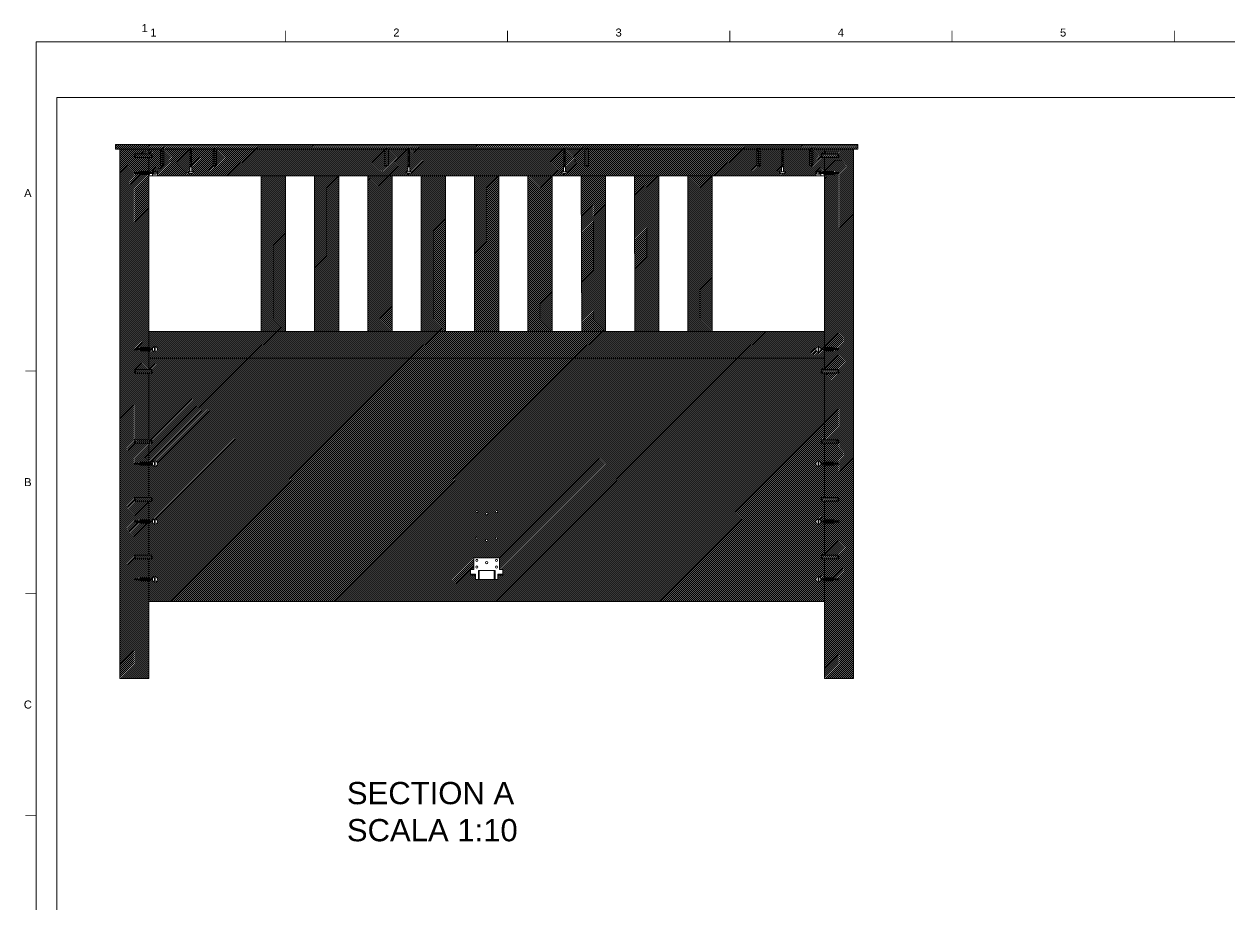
# Paper-space layout 'A721' of a CAD drawing. Header units: centimetres, sheet in millimetres. Extents: x 14 to 580, y 6 to 411.
# Drawn here: x 14.4 to 285.7, y 213.5 to 411.5 of the extents above; entities that cross this region are included whole.
import ezdxf
from ezdxf.enums import TextEntityAlignment as Align

# ---------------------------------------------------------------- set-up
doc = ezdxf.new("R2010")
doc.units = ezdxf.units.CM
for name, color, linetype, lineweight in [('A-DETL-MCUT1', 7, 'Continuous', 18), ('A-ELEV-MBE', 8, 'Continuous', 18), ('A-FURN', 8, 'Continuous', 18), ('A-SECT-MCUT1', 7, 'Continuous', 13), ('G-ANNO-NPLT', 2, 'Continuous', 18), ('G-ANNO-TEXT', 3, 'Continuous', 18), ('G-ANNO-TTLB', 3, 'Continuous', 18)]:
    doc.layers.add(name, color=color, linetype=linetype, lineweight=lineweight)
doc.styles.add('ARIAL', font='arial.ttf')
pattern_1 = [(45, (-1206.0483, 437.87642), (-0.2245064, 0.2245064), [])]

# ---------------------------------------------------------------- blocks, each defined once
blk = doc.blocks.new('12222222')
at = {"layer": 'A-SECT-MCUT1'}
for p, q in [((5575.4, 337.4), (5568.4, 337.4)), ((5568.4, 315.4), (5568.4, 337.4)), ((5575.4, 336.2), (5568.4, 336.2)), ((5569.4, 316.6), (5569.4, 336.2)), ((5569.9, 348.1), (5573.9, 346.9)), ((5569.9, 346.8), (5573.9, 345.7)), ((5569.9, 345.6), (5573.9, 344.4)), ((5569.9, 344.3), (5573.9, 343.2)), ((5569.9, 343.1), (5573.9, 341.9)), ((5569.9, 341.9), (5573.9, 340.7)), ((5569.9, 340.6), (5573.9, 339.4)), ((5569.9, 339.4), (5573.9, 338.2)), ((5573.1, 349.4), (5570.7, 349.4)), ((5571.4, 336.2), (5571.4, 316.6)), ((5572.4, 336.2), (5572.4, 316.6)), ((5574.4, 316.6), (5574.4, 336.2)), ((5575.4, 315.4), (5575.4, 337.4)), ((5575.4, 337.4), (5575.4, 336.2)), ((5567.8, 308.9), (5569.3, 308.9)), ((5567.8, 297.3), (5567.8, 308.9)), ((5569.3, 308.9), (5567.8, 308.9)), ((5575.4, 316.6), (5568.4, 316.6)), ((5575.4, 315.4), (5568.4, 315.4)), ((5569.3, 308.9), (5569.3, 300.9)), ((5569.3, 305.4), (5569.3, 307.9)), ((5574.5, 307.9), (5569.3, 307.9)), ((5574.5, 305.4), (5569.3, 305.4)), ((5569.3, 305.4), (5574.5, 305.4)), ((5574.5, 302.4), (5569.3, 302.4)), ((5570.9, 307.9), (5570.9, 315.4)), ((5572.9, 307.9), (5572.9, 315.4)), ((5574.5, 308.9), (5577.8, 308.9)), ((5574.5, 308.9), (5574.5, 300.9)), ((5574.5, 305.4), (5574.5, 307.9)), ((5575.4, 315.4), (5575.4, 316.6)), ((5577.8, 297.3), (5577.8, 308.9)), ((5577.8, 297.3), (5567.8, 297.3))]:
    blk.add_line(p, q, dxfattribs=at)
for points in [[(5570.7, 349.4), (5570.7, 337.4)], [(5573.1, 337.4), (5573.1, 349.4)]]:
    blk.add_lwpolyline(points, dxfattribs=at)
blk.add_arc((5571.9, 301.4), 2.67, 190.3048, 349.6952, dxfattribs=at)

psp = doc.layouts.new('A721')

# ---------------------------------------------------------------- hatches: boundary and pattern name
at = {"layer": 'A-ELEV-MBE'}
h = psp.add_hatch(dxfattribs=at)
h.set_pattern_fill('ANSI31', color=256, scale=0.1)
h.set_pattern_definition(pattern_1)
h.paths.add_polyline_path([(202, 384.4), (201, 384.4), (194.5, 384.4), (36, 384.4), (35, 384.4), (35, 383.4), (45.1, 383.4), (45.35, 383.55), (45.65, 383.55), (45.9, 383.4), (51.82, 383.4), (51.82, 383.55), (52.09, 383.55), (52.09, 383.4), (56.95, 383.4), (57.2, 383.55), (57.5, 383.55), (57.75, 383.4), (95.6, 383.4), (95.85, 383.55), (96.15, 383.55), (96.4, 383.4), (100.87, 383.4), (100.87, 383.55), (101.14, 383.55), (101.14, 383.4), (135.87, 383.4), (135.87, 383.55), (136.14, 383.55), (136.14, 383.4), (140.6, 383.4), (140.85, 383.55), (141.15, 383.55), (141.4, 383.4), (179.25, 383.4), (179.5, 383.55), (179.8, 383.55), (180.05, 383.4), (184.92, 383.4), (184.92, 383.55), (185.19, 383.55), (185.19, 383.4), (191.1, 383.4), (191.35, 383.55), (191.65, 383.55), (191.9, 383.4), (202, 383.4)])
h = psp.add_hatch(dxfattribs=at)
h.set_pattern_fill('ANSI31', color=256, scale=0.1)
h.set_pattern_definition(pattern_1)
h.paths.add_polyline_path([(42.5, 377.64), (40.45, 377.64), (40.45, 378.34), (42.5, 378.34), (42.5, 381.5), (39.4, 381.5), (39.25, 381.75), (39.25, 382.3), (42.5, 382.3), (42.5, 383.4), (36, 383.4), (36, 330.4), (36, 264.4), (42.5, 264.4), (42.5, 286.31), (40.22, 286.31), (40.28, 286.55), (40.16, 286.55), (40.13, 286.46), (39.76, 286.46), (39.79, 286.55), (39.66, 286.55), (39.64, 286.46), (39.25, 286.46), (39.25, 286.78), (39.48, 286.78), (39.5, 286.86), (39.75, 286.86), (39.75, 286.86), (40.13, 286.86), (40.1, 286.78), (40.23, 286.78), (40.29, 287.01), (42.5, 287.01), (42.5, 291.26), (39.4, 291.26), (39.25, 291.51), (39.25, 292.06), (42.5, 292.06), (42.5, 299.31), (40.22, 299.31), (40.28, 299.55), (40.16, 299.55), (40.13, 299.46), (39.64, 299.46), (39.66, 299.55), (39.54, 299.55), (39.51, 299.46), (39.25, 299.46), (39.25, 299.78), (39.48, 299.78), (39.5, 299.86), (39.75, 299.86), (39.75, 299.86), (40.13, 299.86), (40.1, 299.78), (40.23, 299.78), (40.29, 300.01), (42.5, 300.01), (42.5, 304.26), (39.4, 304.26), (39.25, 304.51), (39.25, 305.06), (42.5, 305.06), (42.5, 312.31), (40.22, 312.31), (40.28, 312.55), (40.16, 312.55), (40.13, 312.46), (39.64, 312.46), (39.66, 312.55), (39.54, 312.55), (39.51, 312.46), (39.25, 312.46), (39.25, 312.78), (39.48, 312.78), (39.5, 312.86), (39.75, 312.86), (39.75, 312.86), (40.13, 312.86), (40.1, 312.78), (40.23, 312.78), (40.29, 313.01), (42.5, 313.01), (42.5, 317.26), (39.4, 317.26), (39.25, 317.51), (39.25, 318.06), (42.5, 318.06), (42.5, 333), (39.4, 333), (39.25, 333.25), (39.25, 333.8), (42.5, 333.8), (42.5, 338.05), (40.22, 338.05), (40.28, 338.28), (40.16, 338.28), (40.13, 338.2), (39.76, 338.2), (39.79, 338.28), (39.66, 338.28), (39.64, 338.2), (39.25, 338.2), (39.25, 338.52), (39.48, 338.52), (39.5, 338.6), (39.75, 338.6), (39.75, 338.6), (40.13, 338.6), (40.1, 338.52), (40.23, 338.52), (40.29, 338.75), (42.5, 338.75)])
h = psp.add_hatch(dxfattribs=at)
h.set_pattern_fill('ANSI31', color=256, scale=0.1)
h.set_pattern_definition(pattern_1)
h.paths.add_polyline_path([(179.25, 383.4), (141.4, 383.4), (141.4, 379.7), (141.15, 379.55), (140.85, 379.55), (140.6, 379.7), (140.6, 383.4), (136.14, 383.4), (136.14, 383.06), (136.14, 381.97), (136.14, 379.6), (136.2, 379.41), (136.2, 378.31), (136.66, 378.31), (136.66, 378.11, -0.133853), (136.06, 377.92), (136.03, 377.92, -0.162936), (135.36, 378.11), (135.36, 378.31), (135.8, 378.31), (135.8, 379.6), (135.87, 379.61), (135.87, 382.26), (135.87, 383.05), (135.87, 383.4), (101.14, 383.4), (101.14, 383.06), (101.14, 381.97), (101.14, 379.6), (101.2, 379.41), (101.2, 378.31), (101.66, 378.31), (101.66, 378.11, -0.133853), (101.06, 377.92), (101.03, 377.92, -0.162936), (100.36, 378.11), (100.36, 378.31), (100.8, 378.31), (100.8, 379.6), (100.87, 379.61), (100.87, 382.26), (100.87, 383.05), (100.87, 383.4), (96.4, 383.4), (96.4, 379.7), (96.15, 379.55), (95.85, 379.55), (95.6, 379.7), (95.6, 383.4), (57.75, 383.4), (57.75, 379.7), (57.5, 379.55), (57.2, 379.55), (56.95, 379.7), (56.95, 383.4), (52.09, 383.4), (52.09, 383.06), (52.09, 381.97), (52.09, 379.6), (52.15, 379.41), (52.15, 378.31), (52.61, 378.31), (52.61, 378.11, -0.133853), (52.01, 377.92), (51.98, 377.92, -0.162936), (51.31, 378.11), (51.31, 378.31), (51.75, 378.31), (51.75, 379.6), (51.82, 379.61), (51.82, 382.26), (51.82, 383.05), (51.82, 383.4), (45.9, 383.4), (45.9, 379.7), (45.65, 379.55), (45.35, 379.55), (45.1, 379.7), (45.1, 383.4), (42.5, 383.4), (42.5, 382.3), (43.1, 382.3), (43.25, 382.05), (43.25, 381.75), (43.1, 381.5), (42.5, 381.5), (42.5, 378.34), (42.65, 378.34), (42.65, 377.89), (43.4, 377.89), (43.65, 377.83), (43.65, 378.25), (43.3, 378.25), (43.3, 378.4), (44.46, 378.4), (44.46, 377.4), (67.75, 377.4), (73.25, 377.4), (79.75, 377.4), (85.25, 377.4), (91.75, 377.4), (97.25, 377.4), (103.75, 377.4), (109.25, 377.4), (115.75, 377.4), (121.25, 377.4), (127.75, 377.4), (133.25, 377.4), (139.75, 377.4), (145.25, 377.4), (151.75, 377.4), (157.25, 377.4), (163.75, 377.4), (169.25, 377.4), (192.54, 377.4), (192.54, 378.4), (193.7, 378.4), (193.7, 378.09), (194.35, 378.09), (194.35, 378.34), (194.5, 378.34), (194.5, 381.5), (193.9, 381.5), (193.75, 381.75), (193.75, 382.05), (193.9, 382.3), (194.5, 382.3), (194.5, 383.4), (191.9, 383.4), (191.9, 379.7), (191.65, 379.55), (191.35, 379.55), (191.1, 379.7), (191.1, 383.4), (185.19, 383.4), (185.19, 383.06), (185.19, 381.97), (185.19, 379.6), (185.25, 379.41), (185.25, 378.31), (185.71, 378.31), (185.71, 378.11, -0.133853), (185.11, 377.92), (185.08, 377.92, -0.162936), (184.41, 378.11), (184.41, 378.31), (184.85, 378.31), (184.85, 379.6), (184.92, 379.61), (184.92, 382.26), (184.92, 383.05), (184.92, 383.4), (180.05, 383.4), (180.05, 379.7), (179.8, 379.55), (179.5, 379.55), (179.25, 379.7)])
h = psp.add_hatch(dxfattribs=at)
h.set_pattern_fill('ANSI31', color=256, scale=0.1)
h.set_pattern_definition(pattern_1)
h.paths.add_polyline_path([(201, 383.4), (194.5, 383.4), (194.5, 382.3), (197.6, 382.3), (197.84, 381.9), (197.6, 381.5), (194.5, 381.5), (194.5, 378.34), (196.91, 378.34), (196.84, 378.1), (196.97, 378.1), (196.99, 378.19), (197.61, 378.19), (197.59, 378.1), (197.75, 378.1), (197.75, 377.87), (197.52, 377.87), (197.5, 377.79), (197.25, 377.79), (197.25, 377.79), (196.75, 377.79), (196.77, 377.87), (196.65, 377.87), (196.55, 377.53), (196.55, 377.64), (194.5, 377.64), (194.5, 338.75), (196.55, 338.75), (196.55, 338.05), (194.5, 338.05), (194.5, 336.4), (194.5, 333.8), (197.6, 333.8), (197.84, 333.4), (197.6, 333), (194.5, 333), (194.5, 330.4), (194.5, 318.06), (197.6, 318.06), (197.84, 317.66), (197.6, 317.26), (194.5, 317.26), (194.5, 313.01), (196.55, 313.01), (196.55, 312.31), (194.5, 312.31), (194.5, 305.06), (197.6, 305.06), (197.84, 304.66), (197.6, 304.26), (194.5, 304.26), (194.5, 300.01), (196.55, 300.01), (196.55, 299.31), (194.5, 299.31), (194.5, 292.06), (197.6, 292.06), (197.84, 291.66), (197.6, 291.26), (194.5, 291.26), (194.5, 287.01), (196.55, 287.01), (196.55, 286.31), (194.5, 286.31), (194.5, 264.4), (201, 264.4), (201, 330.4)])
h = psp.add_hatch(dxfattribs=at)
h.set_pattern_fill('ANSI31', color=256, scale=0.1)
h.set_pattern_definition(pattern_1)
h.paths.add_polyline_path([(43.25, 381.75), (43.1, 381.5), (43.1, 382.3), (43.25, 382.05)], flags=17)
h = psp.add_hatch(dxfattribs=at)
h.set_pattern_fill('ANSI31', color=256, scale=0.1)
h.set_pattern_definition(pattern_1)
h.paths.add_polyline_path([(44.46, 378.4), (43.3, 378.4), (43.3, 378.25), (44.1, 378.25)], flags=17)
h = psp.add_hatch(dxfattribs=at)
h.set_pattern_fill('ANSI31', color=256, scale=0.1)
h.set_pattern_definition(pattern_1)
h.paths.add_polyline_path([(73.25, 377.4), (67.75, 377.4), (67.75, 342.4), (73.25, 342.4)])
h = psp.add_hatch(dxfattribs=at)
h.set_pattern_fill('ANSI31', color=256, scale=0.1)
h.set_pattern_definition(pattern_1)
h.paths.add_polyline_path([(85.25, 377.4), (79.75, 377.4), (79.75, 342.4), (85.25, 342.4)])
h = psp.add_hatch(dxfattribs=at)
h.set_pattern_fill('ANSI31', color=256, scale=0.1)
h.set_pattern_definition(pattern_1)
h.paths.add_polyline_path([(97.25, 377.4), (91.75, 377.4), (91.75, 342.4), (97.25, 342.4)])
h = psp.add_hatch(dxfattribs=at)
h.set_pattern_fill('ANSI31', color=256, scale=0.1)
h.set_pattern_definition(pattern_1)
h.paths.add_polyline_path([(109.25, 377.4), (103.75, 377.4), (103.75, 342.4), (109.25, 342.4)])
h = psp.add_hatch(dxfattribs=at)
h.set_pattern_fill('ANSI31', color=256, scale=0.1)
h.set_pattern_definition(pattern_1)
h.paths.add_polyline_path([(121.25, 377.4), (115.75, 377.4), (115.75, 342.4), (121.25, 342.4)])
h = psp.add_hatch(dxfattribs=at)
h.set_pattern_fill('ANSI31', color=256, scale=0.1)
h.set_pattern_definition(pattern_1)
h.paths.add_polyline_path([(133.25, 377.4), (127.75, 377.4), (127.75, 342.4), (129.79, 342.4), (133.25, 342.4)])
h = psp.add_hatch(dxfattribs=at)
h.set_pattern_fill('ANSI31', color=256, scale=0.1)
h.set_pattern_definition(pattern_1)
h.paths.add_polyline_path([(145.25, 377.4), (139.75, 377.4), (139.88, 342.4), (145.25, 342.4)])
h = psp.add_hatch(dxfattribs=at)
h.set_pattern_fill('ANSI31', color=256, scale=0.1)
h.set_pattern_definition(pattern_1)
h.paths.add_polyline_path([(157.25, 377.4), (151.75, 377.4), (151.86, 342.4), (157.25, 342.4)])
h = psp.add_hatch(dxfattribs=at)
h.set_pattern_fill('ANSI31', color=256, scale=0.1)
h.set_pattern_definition(pattern_1)
h.paths.add_polyline_path([(169.25, 377.4), (163.75, 377.4), (163.75, 342.4), (169.25, 342.4)])
h = psp.add_hatch(dxfattribs=at)
h.set_pattern_fill('ANSI31', color=256, scale=0.1)
h.set_pattern_definition(pattern_1)
h.paths.add_polyline_path([(192.54, 378.4), (193.7, 378.4), (193.7, 378.25), (192.9, 378.25)], flags=17)
h = psp.add_hatch(dxfattribs=at)
h.set_pattern_fill('ANSI31', color=256, scale=0.1)
h.set_pattern_definition(pattern_1)
h.paths.add_polyline_path([(194.5, 342.4), (129.79, 342.4), (127.75, 342.4), (52.63, 342.4), (42.5, 342.4), (42.5, 338.75), (42.65, 338.75), (42.65, 338.5), (43.3, 338.5, -0.916908), (44.45, 338.4, -0.916908), (43.3, 338.3), (42.65, 338.3), (42.65, 338.05), (42.5, 338.05), (42.5, 336.4), (194.5, 336.4), (194.5, 338.05), (194.35, 338.05), (194.35, 338.3), (193.7, 338.3, -0.916908), (192.55, 338.4, -0.916908), (193.7, 338.5), (194.35, 338.5), (194.35, 338.75), (194.5, 338.75)])
h = psp.add_hatch(dxfattribs=at)
h.set_pattern_fill('ANSI31', color=256, scale=0.1)
h.set_pattern_definition(pattern_1)
h.paths.add_polyline_path([(194.5, 304.26), (193.9, 304.26), (193.75, 304.51), (193.75, 304.81), (193.9, 305.06), (194.5, 305.06), (194.5, 312.31), (194.35, 312.31), (194.35, 312.56), (193.7, 312.56, -0.916908), (192.55, 312.66, -0.916908), (193.7, 312.76), (194.35, 312.76), (194.35, 313.01), (194.5, 313.01), (194.5, 317.26), (193.9, 317.26), (193.75, 317.51), (193.75, 317.81), (193.9, 318.06), (194.5, 318.06), (194.5, 330.4), (194.5, 333), (193.9, 333), (193.75, 333.25), (193.75, 333.55), (193.9, 333.8), (194.5, 333.8), (194.5, 336.4), (42.5, 336.4), (42.5, 333.8), (43.1, 333.8), (43.25, 333.55), (43.25, 333.25), (43.1, 333), (42.5, 333), (42.5, 318.06), (43.1, 318.06), (43.25, 317.81), (43.25, 317.51), (43.1, 317.26), (42.5, 317.26), (42.5, 313.01), (42.65, 313.01), (42.65, 312.76), (43.3, 312.76, -0.916908), (44.45, 312.66, -0.916908), (43.3, 312.56), (42.65, 312.56), (42.65, 312.31), (42.5, 312.31), (42.5, 305.06), (43.1, 305.06), (43.25, 304.81), (43.25, 304.51), (43.1, 304.26), (42.5, 304.26), (42.5, 300.01), (42.65, 300.01), (42.65, 299.76), (43.3, 299.76, -0.916908), (44.45, 299.66, -0.916908), (43.3, 299.56), (42.65, 299.56), (42.65, 299.31), (42.5, 299.31), (42.5, 292.06), (43.1, 292.06), (43.25, 291.81), (43.25, 291.51), (43.1, 291.26), (42.5, 291.26), (42.5, 287.01), (42.65, 287.01), (42.65, 286.76), (43.3, 286.76, -0.916908), (44.45, 286.66, -0.916908), (43.3, 286.56), (42.65, 286.56), (42.65, 286.31), (42.5, 286.31), (42.5, 281.66), (194.5, 281.66), (194.5, 286.31), (194.35, 286.31), (194.35, 286.56), (193.7, 286.56, -0.916908), (192.55, 286.66, -0.916908), (193.7, 286.76), (194.35, 286.76), (194.35, 287.01), (194.5, 287.01), (194.5, 291.26), (193.9, 291.26), (193.75, 291.51), (193.75, 291.81), (193.9, 292.06), (194.5, 292.06), (194.5, 299.31), (194.35, 299.31), (194.35, 299.56), (193.7, 299.56, -0.916908), (192.55, 299.66, -0.916908), (193.7, 299.76), (194.35, 299.76), (194.35, 300.01), (194.5, 300.01)])
h.paths.add_polyline_path([(116.54, 301.91, -1), (116.04, 301.91, -1)], flags=16)
h.paths.add_polyline_path([(116.54, 295.91, -1), (116.04, 295.91, -1)], flags=16)
h.paths.add_polyline_path([(115.58, 291.47), (121.42, 291.47), (121.42, 288.87), (122.15, 288.87), (122.15, 287.62), (121.11, 287.62), (121.11, 287.83), (121, 287.83), (121, 286.66), (116, 286.66), (116, 287.83), (115.9, 287.83), (115.9, 287.62), (114.86, 287.62), (114.86, 288.87), (115.58, 288.87)], flags=16)
h.paths.add_polyline_path([(116.54, 290.91, -1), (116.04, 290.91, -1)], flags=0)
h.paths.add_polyline_path([(116.54, 289.43, -1), (116.04, 289.43, -1)], flags=0)
h.paths.add_polyline_path([(118.75, 301.43, -1), (118.25, 301.43, -1)], flags=16)
h.paths.add_polyline_path([(118.75, 295.43, -1), (118.25, 295.43, -1)], flags=16)
h.paths.add_polyline_path([(118.75, 290.43, -1), (118.25, 290.43, -1)], flags=0)
h.paths.add_polyline_path([(120.97, 301.91, -1), (120.47, 301.91, -1)], flags=16)
h.paths.add_polyline_path([(120.97, 295.91, -1), (120.47, 295.91, -1)], flags=16)
h.paths.add_polyline_path([(120.97, 290.91, -1), (120.47, 290.91, -1)], flags=0)
h.paths.add_polyline_path([(120.97, 289.43, -1), (120.47, 289.43, -1)], flags=0)
h = psp.add_hatch(dxfattribs=at)
h.set_pattern_fill('ANSI31', color=256, scale=0.1)
h.set_pattern_definition(pattern_1)
h.paths.add_polyline_path([(193.75, 333.25), (193.75, 333.8), (193.9, 333.8), (193.9, 333)], flags=17)
h = psp.add_hatch(dxfattribs=at)
h.set_pattern_fill('ANSI31', color=256, scale=0.1)
h.set_pattern_definition(pattern_1)
h.paths.add_polyline_path([(193.9, 318.06), (193.9, 317.26), (193.75, 317.51), (193.75, 318.06)], flags=17)
h = psp.add_hatch(dxfattribs=at)
h.set_pattern_fill('ANSI31', color=256, scale=0.1)
h.set_pattern_definition(pattern_1)
h.paths.add_polyline_path([(193.9, 305.06), (193.9, 304.26), (193.75, 304.51), (193.75, 305.06)], flags=17)
h = psp.add_hatch(dxfattribs=at)
h.set_pattern_fill('ANSI31', color=256, scale=0.1)
h.set_pattern_definition(pattern_1)
h.paths.add_polyline_path([(193.9, 292.06), (193.9, 291.26), (193.75, 291.51), (193.75, 292.06)], flags=17)
at = {"layer": 'A-SECT-MCUT1'}
h = psp.add_hatch(dxfattribs=at)
h.set_pattern_fill('ANSI31', color=256, scale=0.1, angle=90)
h.set_pattern_definition([(135, (48.12288, -367.11163), (-0.2245064, -0.2245064), [])])
h.paths.add_polyline_path([(45.1, 379.7), (45.9, 379.7), (45.9, 383.4), (45.1, 383.4)])
h = psp.add_hatch(dxfattribs=at)
h.set_pattern_fill('ANSI31', color=256, scale=0.1, angle=90)
h.set_pattern_definition([(135, (59.97288, -367.11163), (-0.2245064, -0.2245064), [])])
h.paths.add_polyline_path([(56.95, 379.7), (57.75, 379.7), (57.75, 383.4), (56.95, 383.4)])
h = psp.add_hatch(dxfattribs=at)
h.set_pattern_fill('ANSI31', color=256, scale=0.1, angle=90)
h.set_pattern_definition([(135, (98.62288, -367.11163), (-0.2245064, -0.2245064), [])])
h.paths.add_polyline_path([(95.6, 379.7), (96.4, 379.7), (96.4, 383.4), (95.6, 383.4)])
h = psp.add_hatch(dxfattribs=at)
h.set_pattern_fill('ANSI31', color=256, scale=0.1, angle=90)
h.set_pattern_definition([(135, (143.62288, -367.11163), (-0.2245064, -0.2245064), [])])
h.paths.add_polyline_path([(140.6, 379.7), (141.4, 379.7), (141.4, 383.4), (140.6, 383.4)])
h = psp.add_hatch(dxfattribs=at)
h.set_pattern_fill('ANSI31', color=256, scale=0.1, angle=90)
h.set_pattern_definition([(135, (182.27288, -367.11163), (-0.2245064, -0.2245064), [])])
h.paths.add_polyline_path([(179.25, 379.7), (180.05, 379.7), (180.05, 383.4), (179.25, 383.4)])
h = psp.add_hatch(dxfattribs=at)
h.set_pattern_fill('ANSI31', color=256, scale=0.1, angle=90)
h.set_pattern_definition([(135, (194.12288, -367.11163), (-0.2245064, -0.2245064), [])])
h.paths.add_polyline_path([(191.1, 379.7), (191.9, 379.7), (191.9, 383.4), (191.1, 383.4)])
h = psp.add_hatch(dxfattribs=at)
h.set_pattern_fill('ANSI31', color=256, scale=0.1)
h.set_pattern_definition([(45, (-707.41068, 379.27793), (-0.2245064, 0.2245064), [])])
h.paths.add_polyline_path([(39.4, 382.3), (39.4, 381.5), (43.1, 381.5), (43.1, 382.3)])
h = psp.add_hatch(dxfattribs=at)
h.set_pattern_fill('ANSI31', color=256, scale=0.1)
h.set_pattern_definition([(45, (-948.91068, 379.27793), (-0.2245064, 0.2245064), [])])
h.paths.add_polyline_path([(193.9, 382.3), (193.9, 381.5), (197.6, 381.5), (197.6, 382.3)])
h = psp.add_hatch(dxfattribs=at)
h.set_pattern_fill('ANSI31', color=256, scale=0.1)
h.set_pattern_definition([(45, (-707.41068, 330.77793), (-0.2245064, 0.2245064), [])])
h.paths.add_polyline_path([(39.4, 333.8), (39.4, 333), (43.1, 333), (43.1, 333.8)])
h = psp.add_hatch(dxfattribs=at)
h.set_pattern_fill('ANSI31', color=256, scale=0.1)
h.set_pattern_definition([(45, (-948.91068, 330.77793), (-0.2245064, 0.2245064), [])])
h.paths.add_polyline_path([(193.9, 333.8), (193.9, 333), (197.6, 333), (197.6, 333.8)])
h = psp.add_hatch(dxfattribs=at)
h.set_pattern_fill('ANSI31', color=256, scale=0.1)
h.set_pattern_definition([(45, (-707.41068, 315.04163), (-0.2245064, 0.2245064), [])])
h.paths.add_polyline_path([(39.4, 318.06), (39.4, 317.26), (43.1, 317.26), (43.1, 318.06)])
h = psp.add_hatch(dxfattribs=at)
h.set_pattern_fill('ANSI31', color=256, scale=0.1)
h.set_pattern_definition([(45, (-948.91068, 315.04163), (-0.2245064, 0.2245064), [])])
h.paths.add_polyline_path([(193.9, 318.06), (193.9, 317.26), (197.6, 317.26), (197.6, 318.06)])
h = psp.add_hatch(dxfattribs=at)
h.set_pattern_fill('ANSI31', color=256, scale=0.1)
h.set_pattern_definition([(45, (-707.41068, 302.04163), (-0.2245064, 0.2245064), [])])
h.paths.add_polyline_path([(39.4, 305.06), (39.4, 304.26), (43.1, 304.26), (43.1, 305.06)])
h = psp.add_hatch(dxfattribs=at)
h.set_pattern_fill('ANSI31', color=256, scale=0.1)
h.set_pattern_definition([(45, (-948.91068, 302.04163), (-0.2245064, 0.2245064), [])])
h.paths.add_polyline_path([(193.9, 305.06), (193.9, 304.26), (197.6, 304.26), (197.6, 305.06)])
h = psp.add_hatch(dxfattribs=at)
h.set_pattern_fill('ANSI31', color=256, scale=0.1)
h.set_pattern_definition([(45, (-707.41068, 289.04163), (-0.2245064, 0.2245064), [])])
h.paths.add_polyline_path([(39.4, 292.06), (39.4, 291.26), (43.1, 291.26), (43.1, 292.06)])
h = psp.add_hatch(dxfattribs=at)
h.set_pattern_fill('ANSI31', color=256, scale=0.1)
h.set_pattern_definition([(45, (-948.91068, 289.04163), (-0.2245064, 0.2245064), [])])
h.paths.add_polyline_path([(193.9, 292.06), (193.9, 291.26), (197.6, 291.26), (197.6, 292.06)])

# ---------------------------------------------------------------- linework, layer by layer
at = {"layer": 'A-DETL-MCUT1'}
for centre in [(116.29, 301.91), (118.5, 301.43), (120.72, 301.91), (116.29, 295.91), (118.5, 295.43), (120.72, 295.91)]:
    psp.add_circle(centre, 0.25, dxfattribs=at)
at = {"layer": 'A-ELEV-MBE'}
for p, q in [((36, 384.4), (35, 384.4)), ((35, 384.4), (35, 383.4)), ((35, 383.4), (45.1, 383.4)), ((194.5, 384.4), (36, 384.4)), ((36, 383.4), (36, 330.4)), ((42.5, 383.4), (42.5, 382.3)), ((45.9, 383.4), (51.82, 383.4)), ((56.95, 383.4), (52.09, 383.4)), ((95.6, 383.4), (57.75, 383.4)), ((100.87, 383.4), (96.4, 383.4)), ((135.87, 383.4), (101.14, 383.4)), ((140.6, 383.4), (136.14, 383.4)), ((179.25, 383.4), (141.4, 383.4)), ((184.92, 383.4), (180.05, 383.4)), ((191.1, 383.4), (185.19, 383.4)), ((202, 383.4), (191.9, 383.4)), ((194.5, 384.4), (201, 384.4)), ((194.5, 382.3), (194.5, 383.4)), ((202, 384.4), (201, 384.4)), ((201, 383.4), (201, 330.4)), ((202, 383.4), (202, 384.4)), ((42.5, 381.5), (42.5, 378.34)), ((194.5, 378.34), (194.5, 381.5)), ((42.5, 377.64), (42.5, 338.75)), ((42.5, 377.4), (67.75, 377.4)), ((67.75, 377.4), (67.75, 342.4)), ((67.75, 377.4), (73.25, 377.4)), ((73.25, 377.4), (73.25, 342.4)), ((73.25, 377.4), (79.75, 377.4)), ((79.75, 377.4), (79.75, 342.4)), ((79.75, 377.4), (85.25, 377.4)), ((85.25, 377.4), (85.25, 342.4)), ((85.25, 377.4), (91.75, 377.4)), ((91.75, 377.4), (91.75, 342.4)), ((91.75, 377.4), (97.25, 377.4)), ((97.25, 377.4), (97.25, 342.4)), ((97.25, 377.4), (103.75, 377.4)), ((103.75, 377.4), (103.75, 342.4)), ((103.75, 377.4), (109.25, 377.4)), ((109.25, 377.4), (109.25, 342.4)), ((109.25, 377.4), (115.75, 377.4)), ((115.75, 377.4), (115.75, 342.4)), ((115.75, 377.4), (121.25, 377.4)), ((121.25, 377.4), (121.25, 342.4)), ((121.25, 377.4), (127.75, 377.4)), ((127.75, 377.4), (127.75, 342.4)), ((127.75, 377.4), (133.25, 377.4)), ((133.25, 377.4), (133.25, 342.4)), ((133.25, 377.4), (139.75, 377.4)), ((139.75, 377.4), (139.88, 342.4)), ((139.75, 377.4), (145.25, 377.4)), ((145.25, 377.4), (145.25, 342.4)), ((145.25, 377.4), (151.75, 377.4)), ((151.75, 377.4), (151.86, 342.4)), ((151.75, 377.4), (157.25, 377.4)), ((157.25, 377.4), (157.25, 342.4)), ((157.25, 377.4), (163.75, 377.4)), ((163.75, 377.4), (163.75, 342.4)), ((163.75, 377.4), (169.25, 377.4)), ((169.25, 377.4), (169.25, 342.4)), ((169.25, 377.4), (194.5, 377.4)), ((194.5, 338.75), (194.5, 377.64)), ((42.5, 342.4), (52.63, 342.4)), ((52.63, 342.4), (129.79, 342.4)), ((129.79, 342.4), (194.5, 342.4)), ((42.5, 338.05), (42.5, 333.8)), ((42.5, 336.4), (194.5, 336.4)), ((194.5, 333.8), (194.5, 338.05)), ((42.5, 333), (42.5, 318.06)), ((194.5, 330.4), (194.5, 333)), ((36, 330.4), (36, 264.4)), ((194.5, 330.4), (194.5, 318.06)), ((201, 330.4), (201, 264.4)), ((42.5, 317.26), (42.5, 313.01)), ((194.5, 317.26), (194.5, 313.01)), ((42.5, 312.31), (42.5, 305.06)), ((194.5, 312.31), (194.5, 305.06)), ((42.5, 304.26), (42.5, 300.01)), ((194.5, 304.26), (194.5, 300.01)), ((42.5, 299.31), (42.5, 292.06)), ((194.5, 299.31), (194.5, 292.06)), ((42.5, 291.26), (42.5, 287.01)), ((194.5, 291.26), (194.5, 287.01)), ((42.5, 264.4), (42.5, 286.31)), ((194.5, 286.31), (194.5, 264.4)), ((194.5, 281.66), (42.5, 281.66)), ((36, 264.4), (42.5, 264.4)), ((201, 264.4), (194.5, 264.4))]:
    psp.add_line(p, q, dxfattribs=at)
at = {"layer": 'A-FURN'}
for p, q in [((43.29, 338.4), (43.29, 338.4)), ((43.29, 312.66), (43.29, 312.66)), ((193.71, 312.66), (193.71, 312.66)), ((43.29, 299.66), (43.29, 299.66)), ((193.71, 299.66), (193.71, 299.66)), ((43.29, 286.66), (43.29, 286.66)), ((193.71, 286.66), (193.71, 286.66))]:
    psp.add_line(p, q, dxfattribs=at)
at = {"layer": 'A-SECT-MCUT1'}
for p, q in [((45.1, 383.4), (45.35, 383.55)), ((45.1, 379.7), (45.1, 383.4)), ((45.1, 383.4), (45.9, 383.4)), ((45.65, 383.55), (45.35, 383.55)), ((45.65, 383.55), (45.9, 383.4)), ((45.9, 379.7), (45.9, 383.4)), ((51.75, 383.26), (52.15, 383.28)), ((51.75, 383.05), (52.15, 383.07)), ((51.75, 383.05), (52.15, 383.07)), ((51.75, 382.83), (52.15, 382.85)), ((51.75, 382.62), (52.15, 382.64)), ((51.82, 383.05), (51.82, 383.55)), ((52.09, 383.55), (51.82, 383.55)), ((51.82, 381.97), (51.82, 383.05)), ((52.09, 383.06), (52.09, 383.55)), ((52.09, 381.97), (52.09, 383.06)), ((56.95, 383.4), (57.2, 383.55)), ((56.95, 379.7), (56.95, 383.4)), ((56.95, 383.4), (57.75, 383.4)), ((57.5, 383.55), (57.2, 383.55)), ((57.5, 383.55), (57.75, 383.4)), ((57.75, 379.7), (57.75, 383.4)), ((95.6, 383.4), (95.85, 383.55)), ((95.6, 379.7), (95.6, 383.4)), ((95.6, 383.4), (96.4, 383.4)), ((96.15, 383.55), (95.85, 383.55)), ((96.15, 383.55), (96.4, 383.4)), ((96.4, 379.7), (96.4, 383.4)), ((100.8, 383.26), (101.2, 383.28)), ((100.8, 383.05), (101.2, 383.07)), ((100.8, 383.05), (101.2, 383.07)), ((100.8, 382.83), (101.2, 382.85)), ((100.8, 382.62), (101.2, 382.64)), ((100.87, 383.05), (100.87, 383.55)), ((101.14, 383.55), (100.87, 383.55)), ((100.87, 381.97), (100.87, 383.05)), ((101.14, 383.06), (101.14, 383.55)), ((101.14, 381.97), (101.14, 383.06)), ((135.8, 383.26), (136.2, 383.28)), ((135.8, 383.05), (136.2, 383.07)), ((135.8, 383.05), (136.2, 383.07)), ((135.8, 382.83), (136.2, 382.85)), ((135.8, 382.62), (136.2, 382.64)), ((135.87, 383.05), (135.87, 383.55)), ((136.14, 383.55), (135.87, 383.55)), ((135.87, 381.97), (135.87, 383.05)), ((136.14, 383.06), (136.14, 383.55)), ((136.14, 381.97), (136.14, 383.06)), ((140.6, 383.4), (140.85, 383.55)), ((140.6, 383.4), (141.4, 383.4)), ((140.6, 379.7), (140.6, 383.4)), ((140.85, 383.55), (141.15, 383.55)), ((141.15, 383.55), (141.4, 383.4)), ((141.4, 379.7), (141.4, 383.4)), ((179.25, 383.4), (179.5, 383.55)), ((179.25, 379.7), (179.25, 383.4)), ((179.25, 383.4), (180.05, 383.4)), ((179.8, 383.55), (179.5, 383.55)), ((179.8, 383.55), (180.05, 383.4)), ((180.05, 379.7), (180.05, 383.4)), ((184.85, 383.26), (185.25, 383.28)), ((184.85, 383.05), (185.25, 383.07)), ((184.85, 383.05), (185.25, 383.07)), ((184.85, 382.83), (185.25, 382.85)), ((184.85, 382.62), (185.25, 382.64)), ((184.92, 383.05), (184.92, 383.55)), ((185.19, 383.55), (184.92, 383.55)), ((184.92, 381.97), (184.92, 383.05)), ((185.19, 383.06), (185.19, 383.55)), ((185.19, 381.97), (185.19, 383.06)), ((191.1, 383.4), (191.35, 383.55)), ((191.1, 379.7), (191.1, 383.4)), ((191.1, 383.4), (191.9, 383.4)), ((191.65, 383.55), (191.35, 383.55)), ((191.65, 383.55), (191.9, 383.4)), ((191.9, 379.7), (191.9, 383.4)), ((39.25, 382.05), (39.4, 382.3)), ((39.25, 382.05), (39.25, 381.75)), ((39.25, 381.75), (39.4, 381.5)), ((39.4, 382.3), (39.4, 381.5)), ((39.4, 382.3), (43.1, 382.3)), ((39.4, 381.5), (43.1, 381.5)), ((43.1, 382.3), (43.1, 381.5)), ((43.1, 382.3), (43.25, 382.05)), ((43.25, 381.75), (43.1, 381.5)), ((43.25, 381.75), (43.25, 382.05)), ((51.75, 382.4), (52.15, 382.42)), ((51.75, 382.19), (52.15, 382.21)), ((51.75, 381.97), (52.15, 381.99)), ((51.75, 381.75), (52.15, 381.77)), ((51.75, 381.54), (52.15, 381.56)), ((51.75, 381.32), (52.15, 381.34)), ((51.75, 381.11), (52.15, 381.13)), ((51.75, 380.89), (52.15, 380.91)), ((51.75, 380.68), (52.15, 380.7)), ((51.75, 380.68), (52.15, 380.7)), ((51.75, 380.46), (52.15, 380.49)), ((51.75, 380.25), (52.15, 380.27)), ((51.75, 380.03), (52.15, 380.06)), ((51.75, 379.82), (52.15, 379.84)), ((51.82, 379.6), (51.82, 382.26)), ((52.09, 379.6), (52.09, 382.26)), ((100.8, 382.4), (101.2, 382.42)), ((100.8, 382.19), (101.2, 382.21)), ((100.8, 381.97), (101.2, 381.99)), ((100.8, 381.75), (101.2, 381.77)), ((100.8, 381.54), (101.2, 381.56)), ((100.8, 381.32), (101.2, 381.34)), ((100.8, 381.11), (101.2, 381.13)), ((100.8, 380.89), (101.2, 380.91)), ((100.8, 380.68), (101.2, 380.7)), ((100.8, 380.68), (101.2, 380.7)), ((100.8, 380.46), (101.2, 380.49)), ((100.8, 380.25), (101.2, 380.27)), ((100.8, 380.03), (101.2, 380.06)), ((100.8, 379.82), (101.2, 379.84)), ((100.87, 379.6), (100.87, 382.26)), ((101.14, 379.6), (101.14, 382.26)), ((135.8, 382.4), (136.2, 382.42)), ((135.8, 382.19), (136.2, 382.21)), ((135.8, 381.97), (136.2, 381.99)), ((135.8, 381.75), (136.2, 381.77)), ((135.8, 381.54), (136.2, 381.56)), ((135.8, 381.32), (136.2, 381.34)), ((135.8, 381.11), (136.2, 381.13)), ((135.8, 380.89), (136.2, 380.91)), ((135.8, 380.68), (136.2, 380.7)), ((135.8, 380.68), (136.2, 380.7)), ((135.8, 380.46), (136.2, 380.49)), ((135.8, 380.25), (136.2, 380.27)), ((135.8, 380.03), (136.2, 380.06)), ((135.8, 379.82), (136.2, 379.84)), ((135.87, 379.6), (135.87, 382.26)), ((136.14, 379.6), (136.14, 382.26)), ((184.85, 382.4), (185.25, 382.42)), ((184.85, 382.19), (185.25, 382.21)), ((184.85, 381.97), (185.25, 381.99)), ((184.85, 381.75), (185.25, 381.77)), ((184.85, 381.54), (185.25, 381.56)), ((184.85, 381.32), (185.25, 381.34)), ((184.85, 381.11), (185.25, 381.13)), ((184.85, 380.89), (185.25, 380.91)), ((184.85, 380.68), (185.25, 380.7)), ((184.85, 380.68), (185.25, 380.7)), ((184.85, 380.46), (185.25, 380.49)), ((184.85, 380.25), (185.25, 380.27)), ((184.85, 380.03), (185.25, 380.06)), ((184.85, 379.82), (185.25, 379.84)), ((184.92, 379.6), (184.92, 382.26)), ((185.19, 379.6), (185.19, 382.26)), ((193.9, 382.3), (193.75, 382.05)), ((193.75, 381.75), (193.75, 382.05)), ((193.75, 381.75), (193.9, 381.5)), ((193.9, 382.3), (193.9, 381.5)), ((197.6, 382.3), (193.9, 382.3)), ((197.6, 381.5), (193.9, 381.5)), ((197.6, 382.3), (197.6, 381.5)), ((197.75, 382.05), (197.6, 382.3)), ((197.75, 381.75), (197.6, 381.5)), ((197.75, 382.05), (197.75, 381.75)), ((40.45, 378.34), (40.45, 377.99)), ((45.1, 379.7), (45.9, 379.7)), ((45.35, 379.55), (45.1, 379.7)), ((45.35, 379.55), (45.65, 379.55)), ((45.65, 379.55), (45.9, 379.7)), ((51.75, 379.6), (52.15, 379.63)), ((51.82, 379.6), (51.75, 379.41)), ((51.75, 378.31), (51.75, 379.41)), ((51.75, 379.41), (52.15, 379.41)), ((52.15, 379.41), (52.09, 379.6)), ((52.15, 378.31), (52.15, 379.41)), ((52.61, 378.31), (52.61, 378.11)), ((56.95, 379.7), (57.75, 379.7)), ((57.2, 379.55), (56.95, 379.7)), ((57.2, 379.55), (57.5, 379.55)), ((57.5, 379.55), (57.75, 379.7)), ((95.6, 379.7), (96.4, 379.7)), ((95.85, 379.55), (95.6, 379.7)), ((95.85, 379.55), (96.15, 379.55)), ((96.15, 379.55), (96.4, 379.7)), ((100.8, 379.6), (101.2, 379.63)), ((100.87, 379.6), (100.8, 379.41)), ((100.8, 378.31), (100.8, 379.41)), ((100.8, 379.41), (101.2, 379.41)), ((101.2, 379.41), (101.14, 379.6)), ((101.2, 378.31), (101.2, 379.41)), ((101.66, 378.31), (101.66, 378.11)), ((135.8, 379.6), (136.2, 379.63)), ((135.87, 379.6), (135.8, 379.41)), ((135.8, 378.31), (135.8, 379.41)), ((135.8, 379.41), (136.2, 379.41)), ((136.2, 379.41), (136.14, 379.6)), ((136.2, 378.31), (136.2, 379.41)), ((136.66, 378.31), (136.66, 378.11)), ((140.6, 379.7), (141.4, 379.7)), ((140.85, 379.55), (140.6, 379.7)), ((140.85, 379.55), (141.15, 379.55)), ((141.15, 379.55), (141.4, 379.7)), ((179.25, 379.7), (180.05, 379.7)), ((179.5, 379.55), (179.25, 379.7)), ((179.5, 379.55), (179.8, 379.55)), ((179.8, 379.55), (180.05, 379.7)), ((184.85, 379.6), (185.25, 379.63)), ((184.92, 379.6), (184.85, 379.41)), ((184.85, 378.31), (184.85, 379.41)), ((184.85, 379.41), (185.25, 379.41)), ((185.25, 379.41), (185.19, 379.6)), ((185.25, 378.31), (185.25, 379.41)), ((185.71, 378.31), (185.71, 378.11)), ((191.1, 379.7), (191.9, 379.7)), ((191.35, 379.55), (191.1, 379.7)), ((191.35, 379.55), (191.65, 379.55)), ((191.65, 379.55), (191.9, 379.7)), ((39.25, 338.52), (39.25, 338.28)), ((39.39, 338.2), (39.5, 338.6)), ((39.51, 338.2), (39.63, 338.6)), ((39.64, 338.2), (39.75, 338.6)), ((39.76, 338.2), (39.88, 338.6)), ((39.89, 338.2), (40, 338.6)), ((40.01, 338.2), (40.13, 338.6)), ((40.13, 338.2), (40.25, 338.6)), ((40.26, 338.2), (40.37, 338.6)), ((40.45, 338.75), (40.45, 338.05)), ((42.65, 338.75), (40.45, 338.75)), ((40.45, 338.75), (40.57, 338.75)), ((42.65, 338.05), (40.45, 338.05)), ((40.57, 338.75), (40.57, 338.05)), ((42.53, 338.65), (40.57, 338.65)), ((40.57, 338.45), (42.53, 338.45)), ((40.57, 338.35), (42.53, 338.35)), ((42.53, 338.15), (40.57, 338.15)), ((42.65, 338.75), (42.53, 338.75)), ((42.53, 338.75), (42.53, 338.05)), ((42.65, 338.75), (42.65, 338.05)), ((43.3, 338.5), (42.65, 338.5)), ((43.3, 338.3), (42.65, 338.3)), ((43.79, 338.76), (43.79, 338.04)), ((43.95, 338.04), (43.95, 338.76)), ((193.05, 338.04), (193.05, 338.76)), ((193.21, 338.04), (193.05, 338.04)), ((193.21, 338.76), (193.21, 338.04)), ((193.7, 338.5), (194.35, 338.5)), ((193.7, 338.3), (194.35, 338.3)), ((194.35, 338.75), (194.35, 338.05)), ((194.35, 338.75), (196.55, 338.75)), ((194.35, 338.05), (196.55, 338.05)), ((194.47, 338.65), (196.43, 338.65)), ((194.47, 338.65), (194.47, 338.15)), ((196.43, 338.45), (194.47, 338.45)), ((196.43, 338.35), (194.47, 338.35)), ((194.47, 338.15), (196.43, 338.15)), ((196.55, 338.75), (196.43, 338.75)), ((196.43, 338.75), (196.43, 338.05)), ((196.55, 338.75), (196.55, 338.05)), ((196.74, 338.2), (196.63, 338.6)), ((196.87, 338.2), (196.75, 338.6)), ((196.99, 338.2), (196.88, 338.6)), ((197.12, 338.2), (197, 338.6)), ((197.24, 338.2), (197.12, 338.6)), ((197.36, 338.2), (197.25, 338.6)), ((197.49, 338.2), (197.37, 338.6)), ((197.61, 338.2), (197.5, 338.6)), ((197.75, 338.52), (197.75, 338.28)), ((39.25, 333.55), (39.4, 333.8)), ((39.4, 333.8), (39.4, 333)), ((39.4, 333.8), (43.1, 333.8)), ((43.1, 333.8), (43.1, 333)), ((43.1, 333.8), (43.25, 333.55)), ((193.9, 333.8), (193.75, 333.55)), ((193.9, 333.8), (193.9, 333)), ((197.6, 333.8), (193.9, 333.8)), ((197.6, 333.8), (197.6, 333)), ((197.75, 333.55), (197.6, 333.8)), ((39.25, 333.55), (39.25, 333.25)), ((39.25, 333.25), (39.4, 333)), ((39.4, 333), (43.1, 333)), ((43.25, 333.25), (43.1, 333)), ((43.25, 333.25), (43.25, 333.55)), ((193.75, 333.25), (193.75, 333.55)), ((193.75, 333.25), (193.9, 333)), ((197.6, 333), (193.9, 333)), ((197.75, 333.25), (197.6, 333)), ((197.75, 333.55), (197.75, 333.25)), ((39.25, 317.81), (39.4, 318.06)), ((39.25, 317.81), (39.25, 317.51)), ((39.25, 317.51), (39.4, 317.26)), ((39.4, 318.06), (39.4, 317.26)), ((39.4, 318.06), (43.1, 318.06)), ((43.1, 318.06), (43.1, 317.26)), ((43.1, 318.06), (43.25, 317.81)), ((43.25, 317.51), (43.1, 317.26)), ((43.25, 317.51), (43.25, 317.81)), ((193.9, 318.06), (193.75, 317.81)), ((193.75, 317.51), (193.75, 317.81)), ((193.75, 317.51), (193.9, 317.26)), ((193.9, 318.06), (193.9, 317.26)), ((197.6, 318.06), (193.9, 318.06)), ((197.6, 318.06), (197.6, 317.26)), ((197.75, 317.81), (197.6, 318.06)), ((197.75, 317.51), (197.6, 317.26)), ((197.75, 317.81), (197.75, 317.51)), ((39.4, 317.26), (43.1, 317.26)), ((197.6, 317.26), (193.9, 317.26)), ((39.25, 312.78), (39.25, 312.55)), ((39.39, 312.46), (39.5, 312.86)), ((39.51, 312.46), (39.63, 312.86)), ((39.64, 312.46), (39.75, 312.86)), ((39.76, 312.46), (39.88, 312.86)), ((39.89, 312.46), (40, 312.86)), ((40.01, 312.46), (40.13, 312.86)), ((40.13, 312.46), (40.25, 312.86)), ((40.26, 312.46), (40.37, 312.86)), ((40.45, 313.01), (40.45, 312.31)), ((42.65, 313.01), (40.45, 313.01)), ((40.45, 313.01), (40.57, 313.01)), ((42.65, 312.31), (40.45, 312.31)), ((40.57, 313.01), (40.57, 312.31)), ((42.53, 312.91), (40.57, 312.91)), ((40.57, 312.71), (42.53, 312.71)), ((40.57, 312.61), (42.53, 312.61)), ((42.53, 312.41), (40.57, 312.41)), ((42.65, 313.01), (42.53, 313.01)), ((42.53, 313.01), (42.53, 312.31)), ((42.65, 313.01), (42.65, 312.31)), ((43.3, 312.76), (42.65, 312.76)), ((43.3, 312.56), (42.65, 312.56)), ((43.79, 313.02), (43.79, 312.3)), ((43.95, 312.3), (43.95, 313.02)), ((193.05, 312.3), (193.05, 313.02)), ((193.21, 313.02), (193.21, 312.3)), ((193.7, 312.76), (194.35, 312.76)), ((193.7, 312.56), (194.35, 312.56)), ((194.35, 313.01), (194.35, 312.31)), ((194.35, 313.01), (196.55, 313.01)), ((194.35, 312.31), (196.55, 312.31)), ((194.47, 313.01), (194.47, 312.31)), ((194.47, 312.91), (196.43, 312.91)), ((196.43, 312.71), (194.47, 312.71)), ((196.43, 312.61), (194.47, 312.61)), ((194.47, 312.41), (196.43, 312.41)), ((196.55, 313.01), (196.43, 313.01)), ((196.43, 313.01), (196.43, 312.31)), ((196.55, 313.01), (196.55, 312.31)), ((196.74, 312.46), (196.63, 312.86)), ((196.87, 312.46), (196.75, 312.86)), ((196.99, 312.46), (196.88, 312.86)), ((197.12, 312.46), (197, 312.86)), ((197.24, 312.46), (197.12, 312.86)), ((197.36, 312.46), (197.25, 312.86)), ((197.49, 312.46), (197.37, 312.86)), ((197.61, 312.46), (197.5, 312.86)), ((197.75, 312.78), (197.75, 312.55)), ((39.25, 304.81), (39.4, 305.06)), ((39.25, 304.81), (39.25, 304.51)), ((39.25, 304.51), (39.4, 304.26)), ((39.4, 305.06), (39.4, 304.26)), ((39.4, 305.06), (43.1, 305.06)), ((39.4, 304.26), (43.1, 304.26)), ((43.1, 305.06), (43.1, 304.26)), ((43.1, 305.06), (43.25, 304.81)), ((43.25, 304.51), (43.1, 304.26)), ((43.25, 304.51), (43.25, 304.81)), ((193.9, 305.06), (193.75, 304.81)), ((193.75, 304.51), (193.75, 304.81)), ((193.75, 304.51), (193.9, 304.26)), ((193.9, 305.06), (193.9, 304.26)), ((197.6, 305.06), (193.9, 305.06)), ((197.6, 304.26), (193.9, 304.26)), ((197.6, 305.06), (197.6, 304.26)), ((197.75, 304.81), (197.6, 305.06)), ((197.75, 304.51), (197.6, 304.26)), ((197.75, 304.81), (197.75, 304.51)), ((39.25, 299.78), (39.25, 299.55)), ((39.39, 299.46), (39.5, 299.86)), ((39.51, 299.46), (39.63, 299.86)), ((39.64, 299.46), (39.75, 299.86)), ((39.76, 299.46), (39.88, 299.86)), ((39.89, 299.46), (40, 299.86)), ((40.01, 299.46), (40.13, 299.86)), ((40.13, 299.46), (40.25, 299.86)), ((40.26, 299.46), (40.37, 299.86)), ((40.45, 300.01), (40.45, 299.31)), ((42.65, 300.01), (40.45, 300.01)), ((40.45, 300.01), (40.57, 300.01)), ((42.65, 299.31), (40.45, 299.31)), ((40.57, 300.01), (40.57, 299.31)), ((42.53, 299.91), (40.57, 299.91)), ((40.57, 299.71), (42.53, 299.71)), ((40.57, 299.61), (42.53, 299.61)), ((42.53, 299.41), (40.57, 299.41)), ((42.65, 300.01), (42.53, 300.01)), ((42.53, 300.01), (42.53, 299.31)), ((42.65, 300.01), (42.65, 299.31)), ((43.3, 299.76), (42.65, 299.76)), ((43.3, 299.56), (42.65, 299.56)), ((43.79, 300.02), (43.79, 299.3)), ((43.95, 299.3), (43.95, 300.02)), ((193.05, 299.3), (193.05, 300.02)), ((193.21, 300.02), (193.21, 299.3)), ((193.7, 299.76), (194.35, 299.76)), ((193.7, 299.56), (194.35, 299.56)), ((194.35, 300.01), (196.55, 300.01)), ((194.35, 300.01), (194.35, 299.31)), ((194.35, 299.31), (196.55, 299.31)), ((194.47, 299.91), (196.43, 299.91)), ((194.47, 299.91), (194.47, 299.41)), ((196.43, 299.71), (194.47, 299.71)), ((196.43, 299.61), (194.47, 299.61)), ((194.47, 299.41), (196.43, 299.41)), ((196.55, 300.01), (196.43, 300.01)), ((196.43, 300.01), (196.43, 299.31)), ((196.55, 300.01), (196.55, 299.31)), ((196.74, 299.46), (196.63, 299.86)), ((196.87, 299.46), (196.75, 299.86)), ((196.99, 299.46), (196.88, 299.86)), ((197.12, 299.46), (197, 299.86)), ((197.24, 299.46), (197.12, 299.86)), ((197.36, 299.46), (197.25, 299.86)), ((197.49, 299.46), (197.37, 299.86)), ((197.61, 299.46), (197.5, 299.86)), ((197.75, 299.78), (197.75, 299.55)), ((39.25, 291.81), (39.4, 292.06)), ((39.25, 291.81), (39.25, 291.51)), ((39.25, 291.51), (39.4, 291.26)), ((39.4, 292.06), (39.4, 291.26)), ((39.4, 292.06), (43.1, 292.06)), ((39.4, 291.26), (43.1, 291.26)), ((43.1, 292.06), (43.1, 291.26)), ((43.1, 292.06), (43.25, 291.81)), ((43.25, 291.51), (43.1, 291.26)), ((43.25, 291.51), (43.25, 291.81)), ((115.58, 291.47), (115.58, 288.87)), ((121.42, 291.47), (121.42, 288.87)), ((193.9, 292.06), (193.75, 291.81)), ((193.75, 291.51), (193.75, 291.81)), ((193.75, 291.51), (193.9, 291.26)), ((193.9, 292.06), (193.9, 291.26)), ((197.6, 292.06), (193.9, 292.06)), ((197.6, 291.26), (193.9, 291.26)), ((197.6, 292.06), (197.6, 291.26)), ((197.75, 291.81), (197.6, 292.06)), ((197.75, 291.51), (197.6, 291.26)), ((197.75, 291.81), (197.75, 291.51)), ((115.58, 288.87), (114.86, 288.87)), ((116, 287.83), (114.86, 287.83)), ((115.9, 287.62), (114.86, 287.62)), ((115.9, 287.83), (115.9, 287.62)), ((116, 287.83), (116, 286.66)), ((116.63, 286.66), (116.63, 288.64)), ((116.63, 288.64), (120.38, 288.64)), ((116.78, 288.64), (116.78, 286.66)), ((120.22, 288.64), (120.22, 286.66)), ((120.38, 286.66), (120.38, 288.64)), ((121, 287.83), (121, 286.66)), ((121, 287.83), (122.15, 287.83)), ((121.11, 287.83), (121.11, 287.62)), ((121.11, 287.62), (122.15, 287.62)), ((121.42, 288.87), (122.15, 288.87)), ((39.25, 286.78), (39.25, 286.55)), ((39.39, 286.46), (39.5, 286.86)), ((39.51, 286.46), (39.63, 286.86)), ((39.64, 286.46), (39.75, 286.86)), ((39.76, 286.46), (39.88, 286.86)), ((39.89, 286.46), (40, 286.86)), ((40.01, 286.46), (40.13, 286.86)), ((40.13, 286.46), (40.25, 286.86)), ((40.26, 286.46), (40.37, 286.86)), ((40.45, 287.01), (40.45, 286.31)), ((42.65, 287.01), (40.45, 287.01)), ((40.45, 287.01), (40.57, 287.01)), ((42.65, 286.31), (40.45, 286.31)), ((40.57, 287.01), (40.57, 286.31)), ((42.53, 286.91), (40.57, 286.91)), ((40.57, 286.71), (42.53, 286.71)), ((40.57, 286.61), (42.53, 286.61)), ((42.53, 286.41), (40.57, 286.41)), ((42.65, 287.01), (42.53, 287.01)), ((42.53, 287.01), (42.53, 286.31)), ((42.65, 287.01), (42.65, 286.31)), ((43.3, 286.76), (42.65, 286.76)), ((43.3, 286.56), (42.65, 286.56)), ((43.79, 287.02), (43.79, 286.3)), ((43.95, 286.3), (43.95, 287.02)), ((193.05, 286.3), (193.05, 287.02)), ((193.21, 287.02), (193.21, 286.3)), ((193.7, 286.76), (194.35, 286.76)), ((193.7, 286.56), (194.35, 286.56)), ((194.35, 287.01), (194.35, 286.31)), ((194.35, 287.01), (196.55, 287.01)), ((194.35, 287.01), (194.47, 287.01)), ((194.35, 286.31), (196.55, 286.31)), ((194.47, 287.01), (194.47, 286.31)), ((194.47, 286.91), (196.43, 286.91)), ((196.43, 286.71), (194.47, 286.71)), ((196.43, 286.61), (194.47, 286.61)), ((194.47, 286.41), (196.43, 286.41)), ((196.55, 287.01), (196.43, 287.01)), ((196.43, 287.01), (196.43, 286.31)), ((196.55, 287.01), (196.55, 286.31)), ((196.74, 286.46), (196.63, 286.86)), ((196.87, 286.46), (196.75, 286.86)), ((196.99, 286.46), (196.88, 286.86)), ((197.12, 286.46), (197, 286.86)), ((197.24, 286.46), (197.12, 286.86)), ((197.36, 286.46), (197.25, 286.86)), ((197.49, 286.46), (197.37, 286.86)), ((197.61, 286.46), (197.5, 286.86)), ((197.75, 286.78), (197.75, 286.55))]:
    psp.add_line(p, q, dxfattribs=at)
at = {"layer": 'A-SECT-MCUT1', "linetype": 'Continuous'}
for p, q in [((51.31, 378.31), (51.31, 378.11)), ((52.61, 378.31), (51.31, 378.31)), ((52.01, 377.92), (51.89, 377.92)), ((100.36, 378.31), (100.36, 378.11)), ((101.66, 378.31), (100.36, 378.31)), ((101.06, 377.92), (100.94, 377.92)), ((135.36, 378.31), (135.36, 378.11)), ((136.66, 378.31), (135.36, 378.31)), ((136.06, 377.92), (135.94, 377.92)), ((184.41, 378.31), (184.41, 378.11)), ((185.71, 378.31), (184.41, 378.31)), ((185.11, 377.92), (184.99, 377.92))]:
    psp.add_line(p, q, dxfattribs=at)
at = {"layer": 'A-SECT-MCUT1'}
for points in [[(40.45, 338.52), (39.25, 338.52)], [(39.25, 338.28), (40.45, 338.28)], [(196.55, 338.52), (197.75, 338.52)], [(197.75, 338.28), (196.55, 338.28)], [(40.45, 312.78), (39.25, 312.78)], [(39.25, 312.55), (40.45, 312.55)], [(196.55, 312.78), (197.75, 312.78)], [(197.75, 312.55), (196.55, 312.55)], [(40.45, 299.78), (39.25, 299.78)], [(39.25, 299.55), (40.45, 299.55)], [(196.55, 299.78), (197.75, 299.78)], [(197.75, 299.55), (196.55, 299.55)], [(121.42, 291.47), (115.58, 291.47)], [(114.86, 288.87), (114.86, 287.62)], [(122.15, 287.62), (122.15, 288.87)], [(40.45, 286.78), (39.25, 286.78)], [(39.25, 286.55), (40.45, 286.55)], [(116, 286.66), (121, 286.66)], [(196.55, 286.78), (197.75, 286.78)], [(197.75, 286.55), (196.55, 286.55)]]:
    psp.add_lwpolyline(points, dxfattribs=at)
for centre, radius in [((43.87, 338.4), 0.58), ((193.13, 338.4), 0.58), ((43.87, 312.66), 0.58), ((193.13, 312.66), 0.58), ((43.87, 299.66), 0.58), ((193.13, 299.66), 0.58), ((116.29, 290.91), 0.25), ((118.5, 290.43), 0.25), ((120.72, 290.91), 0.25), ((116.29, 289.43), 0.25), ((120.72, 289.43), 0.25), ((43.87, 286.66), 0.58), ((193.13, 286.66), 0.58)]:
    psp.add_circle(centre, radius, dxfattribs=at)
at = {"layer": 'A-SECT-MCUT1', "linetype": 'Continuous'}
for centre, radius, start, end in [((51.94, 379.01), 1.1, 235.237, 267.7461), ((51.95, 379.11), 1.19, 272.9028, 303.3985), ((100.99, 379.01), 1.1, 235.237, 267.7461), ((101, 379.11), 1.19, 272.9028, 303.3985), ((135.99, 379.01), 1.1, 235.237, 267.7461), ((136, 379.11), 1.19, 272.9028, 303.3985), ((185.04, 379.01), 1.1, 235.237, 267.7461), ((185.05, 379.11), 1.19, 272.9028, 303.3985)]:
    psp.add_arc(centre, radius, start, end, dxfattribs=at)
at = {"layer": 'A-SECT-MCUT1'}
for centre, radius, start, end in [((43.87, 338.35), 0.418, 78.9698, 101.0302), ((43.87, 338.48), 0.443, 259.6024, 280.3976), ((193.13, 338.35), 0.418, 78.9698, 101.0302), ((43.87, 312.61), 0.418, 78.9698, 101.0302), ((43.87, 312.74), 0.443, 259.6024, 280.3976), ((193.13, 312.61), 0.418, 78.9698, 101.0302), ((193.13, 312.74), 0.443, 259.6024, 280.3976), ((43.87, 299.61), 0.418, 78.9698, 101.0302), ((43.87, 299.74), 0.443, 259.6024, 280.3976), ((193.13, 299.61), 0.418, 78.9698, 101.0302), ((193.13, 299.74), 0.443, 259.6024, 280.3976), ((43.87, 286.61), 0.418, 78.9698, 101.0302), ((43.87, 286.74), 0.443, 259.6024, 280.3976), ((193.13, 286.61), 0.418, 78.9698, 101.0302), ((193.13, 286.74), 0.443, 259.6024, 280.3976)]:
    psp.add_arc(centre, radius, start, end, dxfattribs=at)
at = {"layer": 'G-ANNO-NPLT'}
psp.add_lwpolyline([(21.82, 394.95), (518.28, 394.95), (518.28, 17.42), (21.82, 17.42)], close=True, dxfattribs=at)
at = {"layer": 'G-ANNO-TTLB'}
for p, q in [((17.19, 407.52), (17.19, 9.11)), ((574.6, 407.52), (17.19, 407.52))]:
    psp.add_line(p, q, dxfattribs=at)
at = {"layer": 'G-ANNO-TTLB', "const_width": 0.18, "flags": 128}
for points in [[(73.19, 410.02), (73.19, 407.52)], [(123.19, 410.02), (123.19, 407.52)], [(173.19, 410.02), (173.19, 407.52)], [(223.19, 410.02), (223.19, 407.52)], [(273.19, 410.02), (273.19, 407.52)], [(17.19, 333.52), (14.69, 333.52)], [(17.19, 283.52), (14.69, 283.52)], [(17.19, 233.52), (14.69, 233.52)]]:
    psp.add_lwpolyline(points, dxfattribs=at)

# ---------------------------------------------------------------- block references
at = {"layer": 'A-SECT-MCUT1', "yscale": 0.1, "zscale": 0.1}
for p, xscale, rotation in [((74.2, 935.18), -0.1, 90), ((162.8, 935.18), 0.1, 270)]:
    psp.add_blockref('12222222', p, dxfattribs=dict(at, xscale=xscale, rotation=rotation))

# ---------------------------------------------------------------- texts
at = {"layer": 'G-ANNO-TEXT', "style": 'ARIAL'}
for s, p in [('1', (41.55, 410.58)), ('1', (43.54, 409.59)), ('2', (98.19, 409.59)), ('3', (148.19, 409.59)), ('4', (198.19, 409.59)), ('5', (248.19, 409.59)), ('A', (15.28, 373.5)), ('B', (15.28, 308.52)), ('C', (15.28, 258.52))]:
    psp.add_text(s, height=1.8, dxfattribs=at).set_placement(p, align=Align.MIDDLE_CENTER)
at = {"layer": 'G-ANNO-TEXT', "insert": (87.05, 241.11), "char_height": 5, "attachment_point": 1}
psp.add_mtext_dynamic_manual_height_columns('{\\fArial|b0|i0|c134|p34;SECTION A \\PSCALA 1:10}', width=76.0455, gutter_width=1, heights=[0], dxfattribs=at)

doc.saveas('drawing.dxf')
